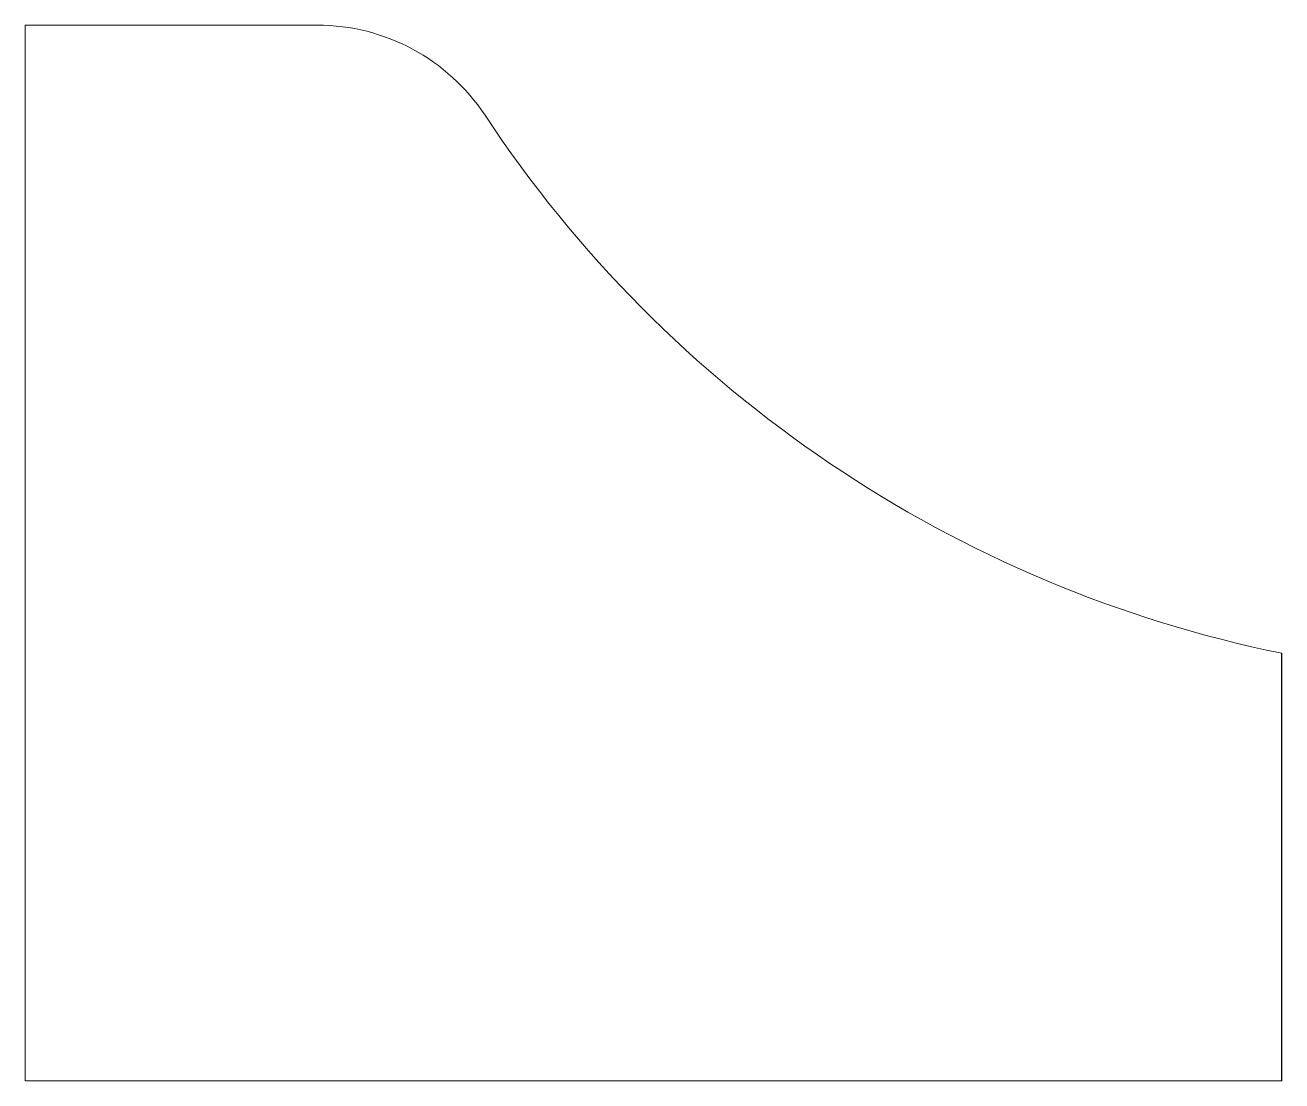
# Model space of a CAD drawing. Header units: metres. Extents: x -0.25 to 0, y -0.085 to 0.125.
import ezdxf

# ---------------------------------------------------------------- set-up
doc = ezdxf.new("R2010")
doc.units = ezdxf.units.M

msp = doc.modelspace()

# ---------------------------------------------------------------- linework, layer by layer
at = {"lineweight": 5}
msp.add_lwpolyline([(-0.25, 0.12495), (-0.19187, 0.12495, -0.251714), (-0.15851, 0.10702, 0.198811), (0, 0), (0, -0.08505), (-0.25, -0.08505)], format="xyb", close=True, dxfattribs=at)
at = {"flags": 128}
msp.add_lwpolyline([(0, -0.08505), (0, -0.00005)], dxfattribs=at)

doc.saveas('drawing.dxf')
